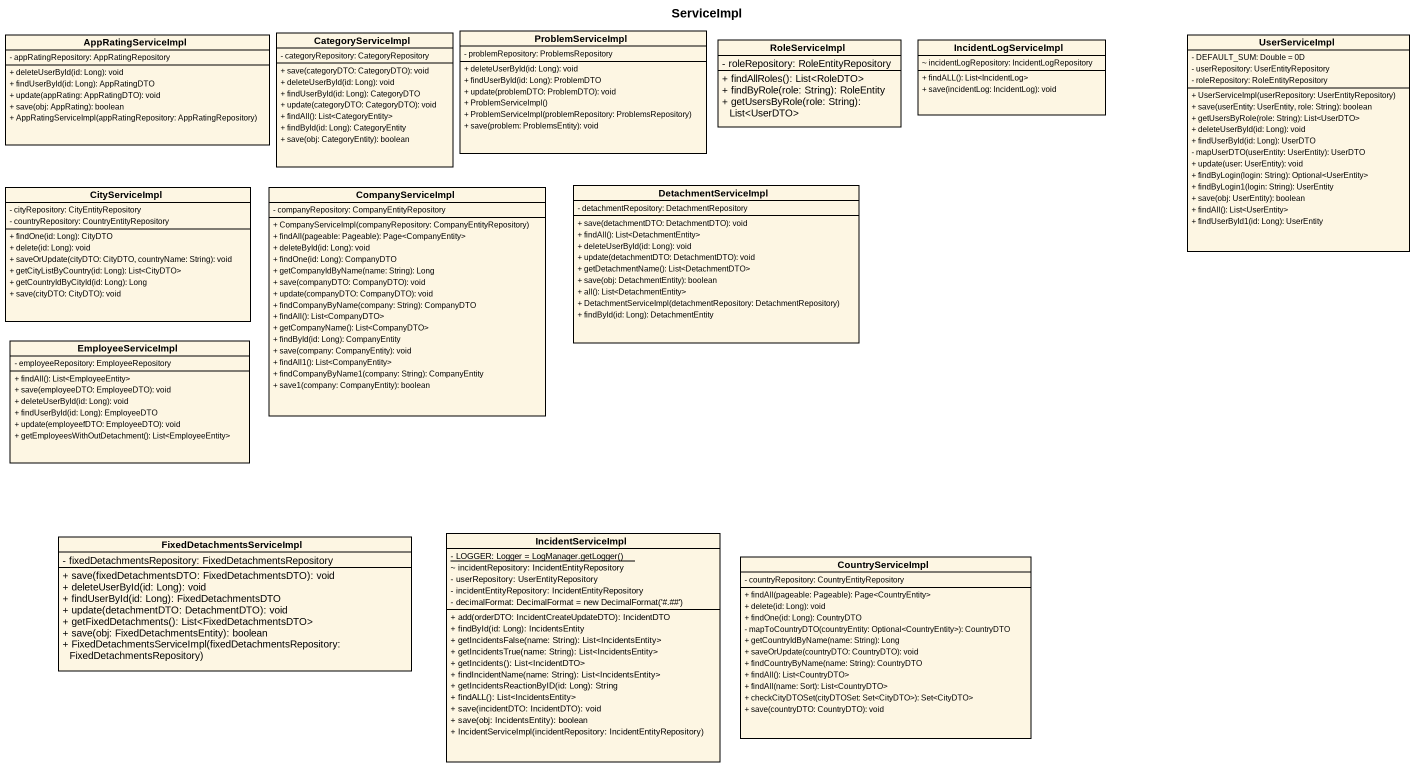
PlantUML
@startuml
title ServiceImpl
hide circle
hide empty members
skinparam classAttributeIconSize 0
class AppRatingServiceImpl {
  - appRatingRepository: AppRatingRepository
  + deleteUserById(id: Long): void
  + findUserById(id: Long): AppRatingDTO
  + update(appRating: AppRatingDTO): void
  + save(obj: AppRating): boolean
  + AppRatingServiceImpl(appRatingRepository: AppRatingRepository)
}
class CategoryServiceImpl {
  - categoryRepository: CategoryRepository
  + save(categoryDTO: CategoryDTO): void
  + deleteUserById(id: Long): void
  + findUserById(id: Long): CategoryDTO
  + update(categoryDTO: CategoryDTO): void
  + findAll(): List<CategoryEntity>
  + findById(id: Long): CategoryEntity
  + save(obj: CategoryEntity): boolean
}
class ProblemServiceImpl {
  - problemRepository: ProblemsRepository
  + deleteUserById(id: Long): void
  + findUserById(id: Long): ProblemDTO
  + update(problemDTO: ProblemDTO): void
  + ProblemServiceImpl()
  + ProblemServiceImpl(problemRepository: ProblemsRepository)
  + save(problem: ProblemsEntity): void
}
class UserServiceImpl {
  - DEFAULT_SUM: Double = 0D
  - userRepository: UserEntityRepository
  - roleRepository: RoleEntityRepository
  + UserServiceImpl(userRepository: UserEntityRepository)
  + save(userEntity: UserEntity, role: String): boolean
  + getUsersByRole(role: String): List<UserDTO>
  + deleteUserById(id: Long): void
  + findUserById(id: Long): UserDTO
  - mapUserDTO(userEntity: UserEntity): UserDTO
  + update(user: UserEntity): void
  + findByLogin(login: String): Optional<UserEntity>
  + findByLogin1(login: String): UserEntity
  + save(obj: UserEntity): boolean
  + findAll(): List<UserEntity>
  + findUserById1(id: Long): UserEntity
}
class RoleServiceImpl {
  - roleRepository: RoleEntityRepository
  + findAllRoles(): List<RoleDTO>
  + findByRole(role: String): RoleEntity
  + getUsersByRole(role: String): List<UserDTO>
}
class IncidentLogServiceImpl {
  ~ incidentLogRepository: IncidentLogRepository
  + findALL(): List<IncidentLog>
  + save(incidentLog: IncidentLog): void
}
class CityServiceImpl {
  - cityRepository: CityEntityRepository
  - countryRepository: CountryEntityRepository
  + findOne(id: Long): CityDTO
  + delete(id: Long): void
  + saveOrUpdate(cityDTO: CityDTO, countryName: String): void
  + getCityListByCountry(id: Long): List<CityDTO>
  + getCountryIdByCityId(id: Long): Long
  + save(cityDTO: CityDTO): void
}
class CompanyServiceImpl {
  - companyRepository: CompanyEntityRepository
  + CompanyServiceImpl(companyRepository: CompanyEntityRepository)
  + findAll(pageable: Pageable): Page<CompanyEntity>
  + deleteById(id: Long): void
  + findOne(id: Long): CompanyDTO
  + getCompanyIdByName(name: String): Long
  + save(companyDTO: CompanyDTO): void
  + update(companyDTO: CompanyDTO): void
  + findCompanyByName(company: String): CompanyDTO
  + findAll(): List<CompanyDTO>
  + getCompanyName(): List<CompanyDTO>
  + findById(id: Long): CompanyEntity
  + save(company: CompanyEntity): void
  + findAll1(): List<CompanyEntity>
  + findCompanyByName1(company: String): CompanyEntity
  + save1(company: CompanyEntity): boolean
}
class DetachmentServiceImpl {
  - detachmentRepository: DetachmentRepository
  + save(detachmentDTO: DetachmentDTO): void
  + findAll(): List<DetachmentEntity>
  + deleteUserById(id: Long): void
  + update(detachmentDTO: DetachmentDTO): void
  + getDetachmentName(): List<DetachmentDTO>
  + save(obj: DetachmentEntity): boolean
  + all(): List<DetachmentEntity>
  + DetachmentServiceImpl(detachmentRepository: DetachmentRepository)
  + findById(id: Long): DetachmentEntity
}
class EmployeeServiceImpl {
  - employeeRepository: EmployeeRepository
  + findAll(): List<EmployeeEntity>
  + save(employeeDTO: EmployeeDTO): void
  + deleteUserById(id: Long): void
  + findUserById(id: Long): EmployeeDTO
  + update(employeefDTO: EmployeeDTO): void
  + getEmployeesWithOutDetachment(): List<EmployeeEntity>
}
class FixedDetachmentsServiceImpl {
  - fixedDetachmentsRepository: FixedDetachmentsRepository
  + save(fixedDetachmentsDTO: FixedDetachmentsDTO): void
  + deleteUserById(id: Long): void
  + findUserById(id: Long): FixedDetachmentsDTO
  + update(detachmentDTO: DetachmentDTO): void
  + getFixedDetachments(): List<FixedDetachmentsDTO>
  + save(obj: FixedDetachmentsEntity): boolean
  + FixedDetachmentsServiceImpl(fixedDetachmentsRepository: FixedDetachmentsRepository)
}
class IncidentServiceImpl {
  {static} {field} - LOGGER: Logger = LogManager.getLogger()
  ~ incidentRepository: IncidentEntityRepository
  - userRepository: UserEntityRepository
  - incidentEntityRepository: IncidentEntityRepository
  {field} - decimalFormat: DecimalFormat = new DecimalFormat('#.##')
  + add(orderDTO: IncidentCreateUpdateDTO): IncidentDTO
  + findById(id: Long): IncidentsEntity
  + getIncidentsFalse(name: String): List<IncidentsEntity>
  + getIncidentsTrue(name: String): List<IncidentsEntity>
  + getIncidents(): List<IncidentDTO>
  + findIncidentName(name: String): List<IncidentsEntity>
  + getIncidentsReactionByID(id: Long): String
  + findALL(): List<IncidentsEntity>
  + save(incidentDTO: IncidentDTO): void
  + save(obj: IncidentsEntity): boolean
  + IncidentServiceImpl(incidentRepository: IncidentEntityRepository)
}
class CountryServiceImpl {
  - countryRepository: CountryEntityRepository
  + findAll(pageable: Pageable): Page<CountryEntity>
  + delete(id: Long): void
  + findOne(id: Long): CountryDTO
  - mapToCountryDTO(countryEntity: Optional<CountryEntity>): CountryDTO
  + getCountryIdByName(name: String): Long
  + saveOrUpdate(countryDTO: CountryDTO): void
  + findCountryByName(name: String): CountryDTO
  + findAll(): List<CountryDTO>
  + findAll(name: Sort): List<CountryDTO>
  + checkCityDTOSet(cityDTOSet: Set<CityDTO>): Set<CityDTO>
  + save(countryDTO: CountryDTO): void
}
@enduml
